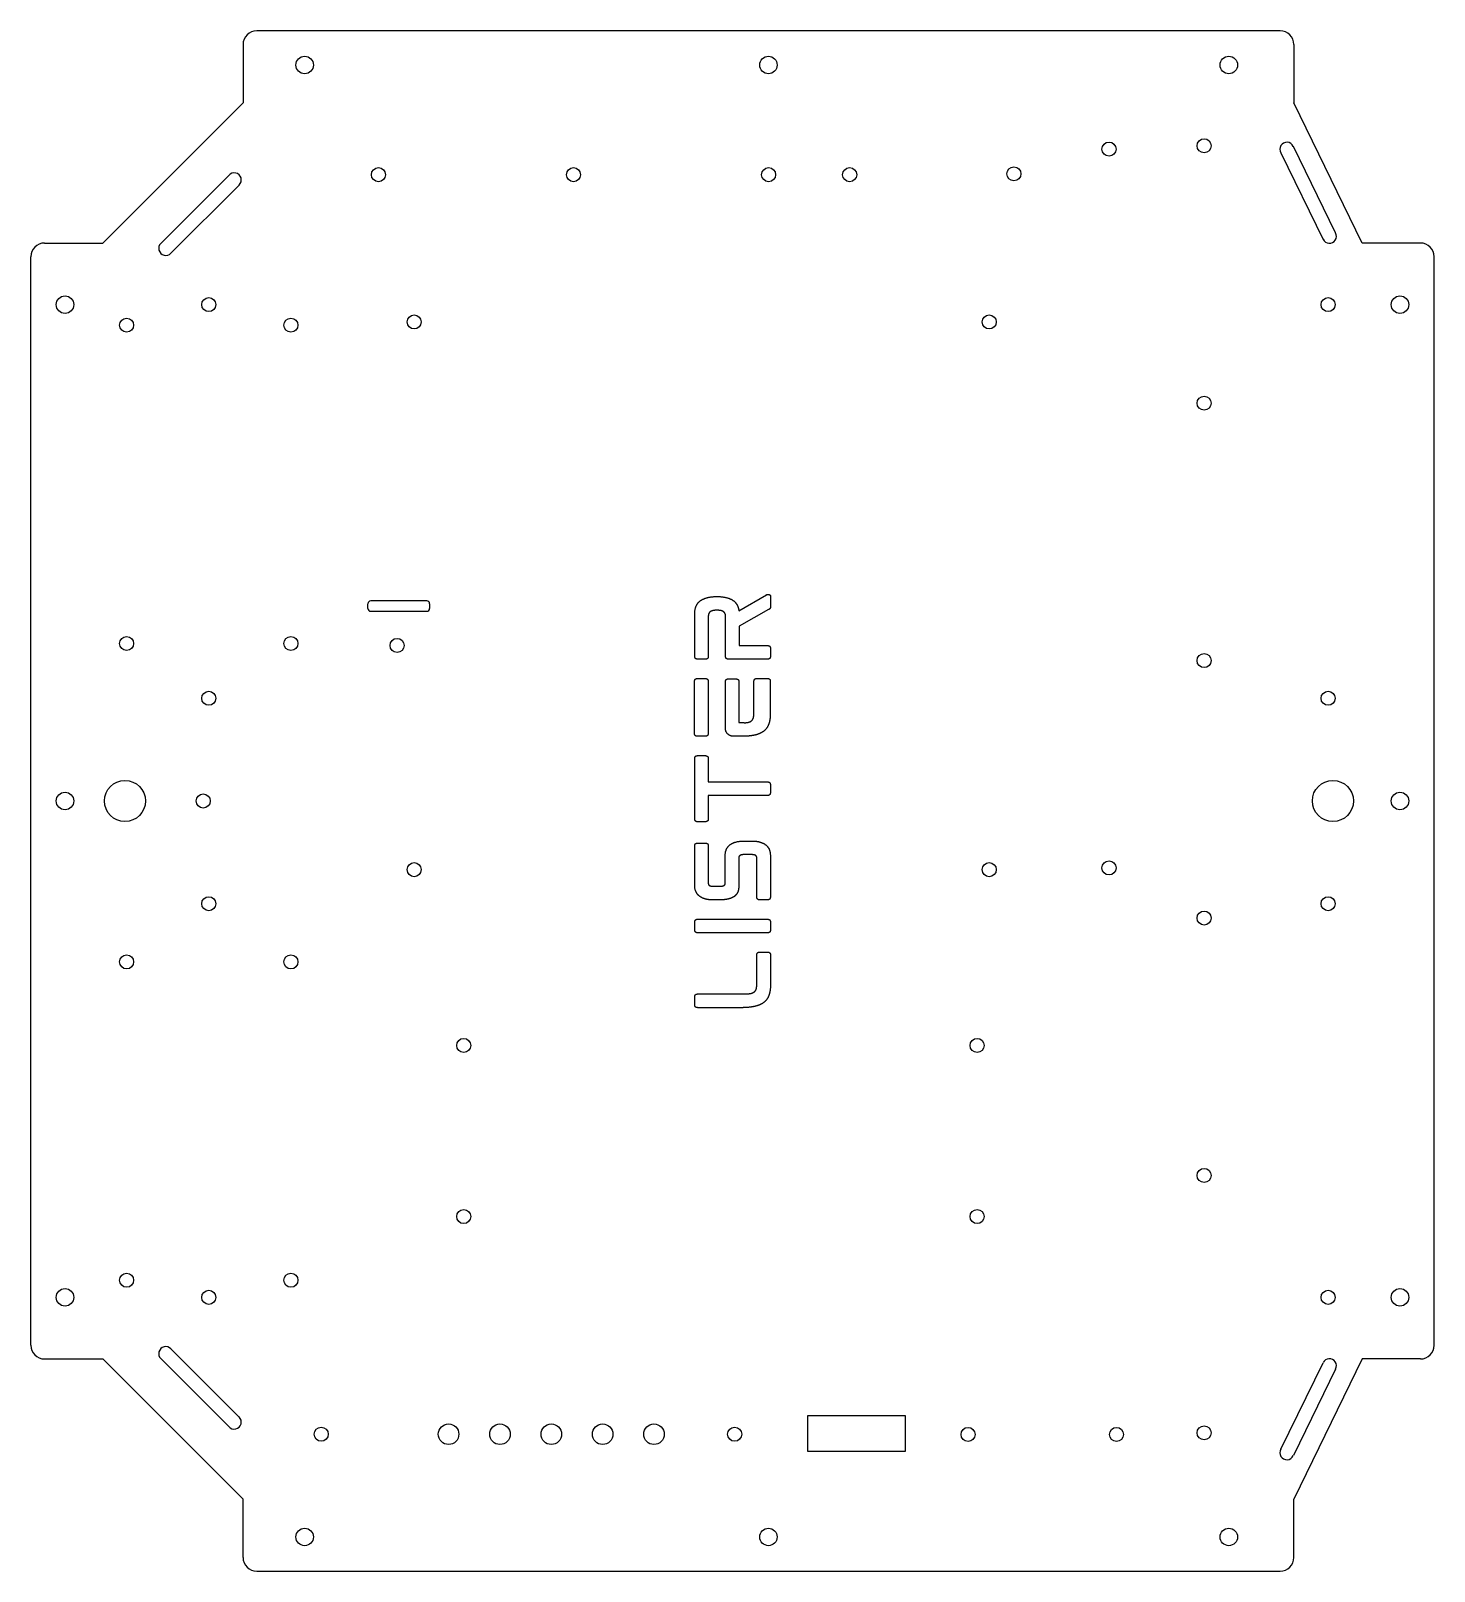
# Model space of a CAD drawing. Header units: millimetres. Extents: x 2 to 412, y 3 to 453.
import ezdxf

# ---------------------------------------------------------------- set-up
doc = ezdxf.new("R2010")
doc.units = ezdxf.units.MM
doc.layers.add('Sketch 04', color=7, linetype='Continuous')
doc.layers.add('Sketch 04 (2)', color=7, linetype='Continuous')

msp = doc.modelspace()

# ---------------------------------------------------------------- linework, layer by layer
at = {"layer": 'Sketch 04'}
for p, q in [((367.22, 453.07, 0.52), (68.22, 453.07, 0.52)), ((64.22, 449.07, 0.52), (64.22, 432.07, 0.52)), ((371.22, 449.07, 0.52), (371.22, 432.07, 0.52)), ((64.22, 432.07, 0.52), (23.22, 391.07, 0.52)), ((391.22, 391.07, 0.52), (371.22, 432.07, 0.52)), ((383.41, 394.01, 0.52), (371.07, 419.31, 0.52)), ((367.45, 417.4, 0.52), (379.75, 392.15, 0.52)), ((60.08, 410.82, 0.52), (40.2, 390.97, 0.52)), ((43.14, 388.12, 0.52), (63.06, 408.02, 0.52)), ((2.22, 69.07, 0.52), (2.22, 387.07, 0.52)), ((6.22, 391.07, 0.52), (23.22, 391.07, 0.52)), ((408.22, 391.07, 0.52), (391.22, 391.07, 0.52)), ((412.22, 69.07, 0.52), (412.22, 387.07, 0.52)), ((209.09, 283.61, 0.52), (217.14, 288.31, 0.52)), ((100.72, 284.31, 0.52), (100.72, 285.71, 0.52)), ((117.92, 286.51, 0.52), (101.52, 286.51, 0.52)), ((101.52, 283.51, 0.52), (117.92, 283.51, 0.52)), ((118.72, 285.71, 0.52), (118.72, 284.31, 0.52)), ((217.78, 283.99, 0.52), (209.17, 279.13, 0.52)), ((218.32, 287.8, 0.52), (218.32, 284.85, 0.52)), ((196.18, 270.28, 0.52), (196.18, 282.65, 0.52)), ((200.15, 281.95, 0.52), (200.15, 270.28, 0.52)), ((205.2, 270.28, 0.52), (205.2, 281.95, 0.52)), ((209.17, 279.13, 0.52), (209.17, 273.47, 0.52)), ((209.17, 273.47, 0.52), (217.38, 273.47, 0.52)), ((218.32, 272.72, 0.52), (218.32, 270.28, 0.52)), ((199.24, 269.5, 0.52), (197.12, 269.5, 0.52)), ((217.38, 269.5, 0.52), (206.11, 269.5, 0.52)), ((196.13, 247.68, 0.52), (196.13, 263.11, 0.52)), ((197.07, 263.86, 0.52), (199.19, 263.86, 0.52)), ((200.12, 263.11, 0.52), (200.1, 247.68, 0.52)), ((205.17, 249.13, 0.52), (205.14, 262.98, 0.52)), ((206.05, 263.73, 0.52), (208.17, 263.73, 0.52)), ((209.11, 262.98, 0.52), (209.11, 250.98, 0.52)), ((213.49, 253.64, 0.52), (213.49, 263.09, 0.52)), ((214.4, 263.86, 0.52), (217.35, 263.86, 0.52)), ((218.26, 263.09, 0.52), (218.26, 253.56, 0.52)), ((199.19, 246.96, 0.52), (197.09, 246.96, 0.52)), ((210.35, 246.96, 0.52), (206.97, 247.01, 0.52)), ((210.48, 246.96, 0.52), (210.35, 246.96, 0.52)), ((196.18, 222.78, 0.52), (196.18, 240.55, 0.52)), ((197.09, 241.32, 0.52), (199.19, 241.32, 0.52)), ((200.15, 240.55, 0.52), (200.15, 233.65, 0.52)), ((200.15, 233.65, 0.52), (217.38, 233.65, 0.52)), ((200.15, 229.68, 0.52), (200.15, 222.78, 0.52)), ((217.38, 229.68, 0.52), (200.15, 229.68, 0.52)), ((218.29, 232.9, 0.52), (218.29, 230.43, 0.52)), ((199.19, 222, 0.52), (197.09, 222, 0.52)), ((210.64, 216.37, 0.52), (213, 216.37, 0.52)), ((196.18, 203.46, 0.52), (196.18, 215.03, 0.52)), ((197.09, 215.78, 0.52), (199.24, 215.78, 0.52)), ((200.15, 215.03, 0.52), (200.15, 204.11, 0.52)), ((205.09, 204.08, 0.52), (205.09, 212.13, 0.52)), ((212.84, 212.4, 0.52), (210.54, 212.4, 0.52)), ((218.29, 212.07, 0.52), (218.29, 199.97, 0.52)), ((209.06, 211.46, 0.52), (209.06, 203.41, 0.52)), ((214.32, 199.97, 0.52), (214.32, 211.43, 0.52)), ((201.63, 203.17, 0.52), (203.61, 203.17, 0.52)), ((203.51, 199.17, 0.52), (201.47, 199.17, 0.52)), ((217.38, 199.19, 0.52), (215.23, 199.19, 0.52)), ((197.12, 193.53, 0.52), (217.38, 193.53, 0.52)), ((196.18, 190.31, 0.52), (196.18, 192.78, 0.52)), ((217.38, 189.56, 0.52), (197.12, 189.56, 0.52)), ((218.32, 192.78, 0.52), (218.32, 190.31, 0.52)), ((214.32, 174.45, 0.52), (214.32, 183.18, 0.52)), ((215.26, 183.93, 0.52), (217.38, 183.93, 0.52)), ((218.32, 183.18, 0.52), (218.32, 174.32, 0.52)), ((197.12, 171.69, 0.52), (210.35, 171.69, 0.52)), ((196.18, 168.47, 0.52), (196.18, 170.94, 0.52)), ((209.89, 167.69, 0.52), (197.12, 167.69, 0.52)), ((43.14, 68.02, 0.52), (63.06, 48.11, 0.52)), ((6.22, 65.07, 0.52), (23.22, 65.07, 0.52)), ((23.22, 65.07, 0.52), (64.22, 24.07, 0.52)), ((60.08, 45.31, 0.52), (40.2, 65.16, 0.52)), ((367.45, 38.73, 0.52), (379.75, 63.98, 0.52)), ((391.22, 65.07, 0.52), (371.22, 24.07, 0.52)), ((408.22, 65.07, 0.52), (391.22, 65.07, 0.52)), ((383.41, 62.13, 0.52), (371.07, 36.82, 0.52)), ((229.27, 38.02, 0.52), (229.27, 48.52, 0.52)), ((229.27, 48.52, 0.52), (257.67, 48.52, 0.52)), ((257.67, 48.52, 0.52), (257.67, 38.02, 0.52)), ((257.67, 38.02, 0.52), (229.27, 38.02, 0.52)), ((64.22, 7.07, 0.52), (64.22, 24.07, 0.52)), ((371.22, 7.07, 0.52), (371.22, 24.07, 0.52)), ((68.22, 3.07, 0.52), (367.22, 3.07, 0.52))]:
    msp.add_line(p, q, dxfattribs=at)
for centre, radius in [((82.22, 443.07, 0.52), 2.55), ((217.72, 443.07, 0.52), 2.55), ((352.22, 443.07, 0.52), 2.55), ((317.22, 418.51, 0.52), 2.05), ((345, 419.48, 0.52), 2.05), ((103.78, 411.04, 0.52), 2.05), ((160.78, 411.04, 0.52), 2.05), ((217.78, 411.04, 0.52), 2.05), ((241.45, 411.04, 0.52), 2.05), ((289.45, 411.29, 0.52), 2.05), ((12.22, 373.07, 0.52), 2.55), ((54.22, 373.07, 0.52), 2.05), ((381.22, 373.07, 0.52), 2.05), ((402.22, 373.07, 0.52), 2.55), ((30.22, 367.07, 0.52), 2.05), ((78.22, 367.07, 0.52), 2.05), ((114.22, 368.01, 0.52), 2.05), ((282.22, 368.01, 0.52), 2.05), ((345, 344.28, 0.52), 2.05), ((30.22, 274.07, 0.52), 2.05), ((78.22, 274.07, 0.52), 2.05), ((109.22, 273.51, 0.52), 2.05), ((345, 269.08, 0.52), 2.05), ((54.22, 258.07, 0.52), 2.05), ((381.22, 258.07, 0.52), 2.05), ((29.72, 228.07, 0.52), 6), ((382.63, 228.07, 0.52), 6), ((12.22, 228.07, 0.52), 2.55), ((52.6, 228.07, 0.52), 2.05), ((402.22, 228.07, 0.52), 2.55), ((114.22, 208.01, 0.52), 2.05), ((282.22, 208.01, 0.52), 2.05), ((317.22, 208.51, 0.52), 2.05), ((54.22, 198.07, 0.52), 2.05), ((381.22, 198.07, 0.52), 2.05), ((345, 193.88, 0.52), 2.05), ((30.22, 181.07, 0.52), 2.05), ((78.22, 181.07, 0.52), 2.05), ((128.69, 156.67, 0.52), 2.05), ((278.69, 156.67, 0.52), 2.05), ((345, 118.68, 0.52), 2.05), ((128.69, 106.67, 0.52), 2.05), ((278.69, 106.67, 0.52), 2.05), ((30.22, 88.07, 0.52), 2.05), ((78.22, 88.07, 0.52), 2.05), ((12.22, 83.07, 0.52), 2.55), ((402.22, 83.07, 0.52), 2.55), ((54.22, 83.07, 0.52), 2.05), ((381.22, 83.07, 0.52), 2.05), ((87.08, 43.07, 0.52), 2.05), ((124.28, 43.07, 0.52), 3), ((139.28, 43.07, 0.52), 3), ((154.28, 43.07, 0.52), 3), ((169.28, 43.07, 0.52), 3), ((184.28, 43.07, 0.52), 3), ((207.85, 43.07, 0.52), 2.05), ((276.03, 43.02, 0.52), 2.05), ((319.4, 43.02, 0.52), 2.05), ((345, 43.48, 0.52), 2.05), ((82.22, 13.07, 0.52), 2.55), ((217.72, 13.07, 0.52), 2.55), ((352.22, 13.07, 0.52), 2.55)]:
    msp.add_circle(centre, radius, dxfattribs=at)
for centre, radius, start, end in [((68.22, 449.07, 0.52), 4, 90, 180), ((367.22, 449.07, 0.52), 4, 0, 90), ((369.19, 418.47, 0.52), 2.05, 24.0677, 211.5135), ((61.66, 409.52, 0.52), 2.05, 313.0454, 140.4911), ((381.6, 393.04, 0.52), 2.05, 205.6621, 28.0868), ((6.22, 387.07, 0.52), 4, 90, 180), ((41.64, 389.51, 0.52), 2.05, 134.6398, 317.0645), ((408.22, 387.07, 0.52), 4, 0, 90), ((101.52, 285.71, 0.52), 0.8, 90, 180), ((101.52, 284.31, 0.52), 0.8, 180, 270), ((117.92, 285.71, 0.52), 0.8, 0, 90), ((117.92, 284.31, 0.52), 0.8, 270, 0), ((6.22, 69.07, 0.52), 4, 180, 270), ((41.64, 66.62, 0.52), 2.05, 42.9355, 225.3602), ((408.22, 69.07, 0.52), 4, 270, 0), ((381.6, 63.1, 0.52), 2.05, 331.9132, 154.3379), ((61.66, 46.62, 0.52), 2.05, 219.5089, 46.9546), ((369.19, 37.66, 0.52), 2.05, 148.4865, 335.9323), ((68.22, 7.07, 0.52), 4, 180, 270), ((367.22, 7.07, 0.52), 4, 270, 0)]:
    msp.add_arc(centre, radius, start, end, dxfattribs=at)
at = {"layer": 'Sketch 04 (2)'}
for points in [[(217.14, 288.31, 0.52), (217.35, 288.47, 0.52), (217.78, 288.42, 0.52)], [(217.78, 288.42, 0.52), (218.32, 288.34, 0.52), (218.32, 287.8, 0.52)], [(196.18, 282.65, 0.52), (196.18, 285.41, 0.52), (197.9, 286.62, 0.52)], [(197.9, 286.62, 0.52), (199.56, 287.77, 0.52), (202.67, 287.8, 0.52)], [(202.67, 287.8, 0.52), (205.79, 287.77, 0.52), (207.45, 286.62, 0.52)], [(207.45, 286.62, 0.52), (208.85, 285.6, 0.52), (209.09, 283.61, 0.52)], [(218.32, 284.85, 0.52), (218.32, 284.47, 0.52), (218.16, 284.28, 0.52)], [(200.74, 283.37, 0.52), (200.15, 282.97, 0.52), (200.15, 281.95, 0.52)], [(205.2, 281.95, 0.52), (205.2, 282.97, 0.52), (204.61, 283.37, 0.52)], [(196.13, 263.11, 0.52), (196.13, 263.27, 0.52), (196.29, 263.57, 0.52)], [(196.29, 263.57, 0.52), (196.45, 263.86, 0.52), (197.07, 263.86, 0.52)], [(213.49, 263.09, 0.52), (213.49, 263.27, 0.52), (213.64, 263.57, 0.52)], [(213.64, 263.57, 0.52), (213.78, 263.86, 0.52), (214.4, 263.86, 0.52)], [(212.71, 251.44, 0.52), (213.11, 251.76, 0.52), (213.3, 252.24, 0.52)], [(218.26, 253.56, 0.52), (218.26, 251.73, 0.52), (217.81, 250.55, 0.52)], [(206.3, 247.31, 0.52), (205.25, 247.9, 0.52), (205.17, 249.13, 0.52)], [(211.5, 250.98, 0.52), (212.25, 251.09, 0.52), (212.71, 251.44, 0.52)], [(216.33, 248.46, 0.52), (215.29, 247.66, 0.52), (213.7, 247.31, 0.52)], [(217.81, 250.55, 0.52), (217.35, 249.24, 0.52), (216.33, 248.46, 0.52)], [(206.97, 247.01, 0.52), (206.67, 247.09, 0.52), (206.3, 247.31, 0.52)], [(196.18, 240.55, 0.52), (196.18, 240.73, 0.52), (196.33, 241.03, 0.52)], [(196.33, 241.03, 0.52), (196.48, 241.32, 0.52), (197.09, 241.32, 0.52)], [(206.56, 215.32, 0.52), (208.01, 216.37, 0.52), (210.64, 216.37, 0.52)], [(213, 216.37, 0.52), (215.31, 216.37, 0.52), (216.79, 215.35, 0.52)], [(205.09, 212.13, 0.52), (205.09, 214.22, 0.52), (206.56, 215.32, 0.52)], [(216.79, 215.35, 0.52), (218.29, 214.3, 0.52), (218.29, 212.07, 0.52)], [(197.66, 200.21, 0.52), (196.18, 201.26, 0.52), (196.18, 203.46, 0.52)], [(200.5, 203.38, 0.52), (200.93, 203.17, 0.52), (201.63, 203.17, 0.52)], [(201.47, 199.17, 0.52), (199.1, 199.17, 0.52), (197.66, 200.21, 0.52)], [(196.34, 193.24, 0.52), (196.5, 193.53, 0.52), (197.12, 193.53, 0.52)], [(196.18, 192.78, 0.52), (196.18, 192.94, 0.52), (196.34, 193.24, 0.52)], [(214.32, 183.18, 0.52), (214.32, 183.36, 0.52), (214.48, 183.64, 0.52)], [(214.48, 183.64, 0.52), (214.64, 183.93, 0.52), (215.26, 183.93, 0.52)], [(212.36, 171.82, 0.52), (213.09, 171.93, 0.52), (213.54, 172.28, 0.52)], [(213.54, 172.28, 0.52), (213.97, 172.55, 0.52), (214.13, 173.06, 0.52)], [(214.13, 173.06, 0.52), (214.32, 173.6, 0.52), (214.32, 174.45, 0.52)], [(217.86, 171.31, 0.52), (217.43, 170.05, 0.52), (216.36, 169.22, 0.52)], [(218.32, 174.32, 0.52), (218.32, 172.55, 0.52), (217.86, 171.31, 0.52)], [(213.73, 168.07, 0.52), (212.09, 167.69, 0.52), (209.89, 167.69, 0.52)], [(216.36, 169.22, 0.52), (215.39, 168.44, 0.52), (213.73, 168.07, 0.52)]]:
    msp.add_open_spline(points, degree=2, dxfattribs=at)
for points, knots in [([(204.61, 283.37, 0.52), (204.02, 283.8, 0.52), (202.67, 283.8, 0.52), (201.33, 283.8, 0.52), (200.74, 283.37, 0.52)], [0.2473254, 0.2473254, 0.2473254, 0.5, 0.5, 0.7526746, 0.7526746, 0.7526746]), ([(218.16, 284.28, 0.52), (218.1, 284.2, 0.52), (218.01, 284.14, 0.52), (217.92, 284.07, 0.52), (217.78, 283.99, 0.52)], [0.5611188, 0.5611188, 0.5611188, 0.7805594, 0.7805594, 1, 1, 1]), ([(197.12, 269.5, 0.52), (196.48, 269.5, 0.52), (196.33, 269.79, 0.52), (196.18, 270.09, 0.52), (196.18, 270.28, 0.52)], [0, 0, 0, 0.5, 0.5, 1, 1, 1]), ([(200.15, 270.28, 0.52), (200.15, 270.09, 0.52), (200, 269.79, 0.52), (199.86, 269.5, 0.52), (199.24, 269.5, 0.52)], [0, 0, 0, 0.5, 0.5, 1, 1, 1]), ([(206.11, 269.5, 0.52), (205.49, 269.5, 0.52), (205.34, 269.79, 0.52), (205.2, 270.09, 0.52), (205.2, 270.28, 0.52)], [0, 0, 0, 0.5, 0.5, 1, 1, 1]), ([(217.38, 273.47, 0.52), (218, 273.47, 0.52), (218.16, 273.19, 0.52), (218.32, 272.91, 0.52), (218.32, 272.72, 0.52)], [0, 0, 0, 0.5, 0.5, 1, 1, 1]), ([(218.32, 270.28, 0.52), (218.32, 270.09, 0.52), (218.16, 269.79, 0.52), (218, 269.5, 0.52), (217.38, 269.5, 0.52)], [0, 0, 0, 0.5, 0.5, 1, 1, 1]), ([(199.19, 263.86, 0.52), (199.8, 263.86, 0.52), (199.96, 263.57, 0.52), (200.12, 263.27, 0.52), (200.12, 263.11, 0.52)], [0, 0, 0, 0.5, 0.5, 1, 1, 1]), ([(205.14, 262.98, 0.52), (205.14, 263.14, 0.52), (205.29, 263.43, 0.52), (205.44, 263.73, 0.52), (206.05, 263.73, 0.52)], [0, 0, 0, 0.5, 0.5, 1, 1, 1]), ([(208.17, 263.73, 0.52), (208.79, 263.73, 0.52), (208.95, 263.43, 0.52), (209.11, 263.14, 0.52), (209.11, 262.98, 0.52)], [0, 0, 0, 0.5, 0.5, 1, 1, 1]), ([(217.35, 263.86, 0.52), (217.97, 263.86, 0.52), (218.12, 263.57, 0.52), (218.26, 263.27, 0.52), (218.26, 263.09, 0.52)], [0, 0, 0, 0.5, 0.5, 1, 1, 1]), ([(213.3, 252.24, 0.52), (213.38, 252.54, 0.52), (213.43, 252.88, 0.52), (213.49, 253.21, 0.52), (213.49, 253.64, 0.52)], [0.7960307, 0.7960307, 0.7960307, 0.8980153, 0.8980153, 1, 1, 1]), ([(197.09, 246.96, 0.52), (196.45, 246.96, 0.52), (196.29, 247.24, 0.52), (196.13, 247.52, 0.52), (196.13, 247.68, 0.52)], [0, 0, 0, 0.5, 0.5, 1, 1, 1]), ([(200.1, 247.68, 0.52), (200.1, 247.52, 0.52), (199.95, 247.24, 0.52), (199.8, 246.96, 0.52), (199.19, 246.96, 0.52)], [0, 0, 0, 0.5, 0.5, 1, 1, 1]), ([(209.11, 250.98, 0.52), (209.11, 250.96, 0.52), (209.41, 250.96, 0.52), (209.7, 250.96, 0.52), (210.08, 250.96, 0.52), (210.51, 250.96, 0.52), (211.05, 250.93, 0.52)], [0, 0, 0, 0.1192264, 0.1192264, 0.2384528, 0.2384528, 0.3747115, 0.3747115, 0.3747115]), ([(211.05, 250.93, 0.52), (211.15, 250.96, 0.52), (211.27, 250.96, 0.52), (211.39, 250.96, 0.52), (211.5, 250.98, 0.52)], [0.37471152, 0.37471152, 0.37471152, 0.40276693, 0.40276693, 0.43082234, 0.43082234, 0.43082234]), ([(213.7, 247.31, 0.52), (213.03, 247.17, 0.52), (212.23, 247.08, 0.52), (211.42, 246.99, 0.52), (210.48, 246.96, 0.52)], [0.771835, 0.771835, 0.771835, 0.8859175, 0.8859175, 1, 1, 1]), ([(199.19, 241.32, 0.52), (199.51, 241.32, 0.52), (199.71, 241.23, 0.52), (199.91, 241.14, 0.52), (200, 241.01, 0.52), (200.1, 240.89, 0.52), (200.12, 240.76, 0.52), (200.15, 240.63, 0.52), (200.15, 240.55, 0.52)], [0, 0, 0, 0.25, 0.25, 0.5, 0.5, 0.75, 0.75, 1, 1, 1]), ([(217.38, 233.65, 0.52), (218, 233.65, 0.52), (218.14, 233.37, 0.52), (218.29, 233.09, 0.52), (218.29, 232.9, 0.52)], [0, 0, 0, 0.5, 0.5, 1, 1, 1]), ([(218.29, 230.43, 0.52), (218.29, 230.27, 0.52), (218.14, 229.97, 0.52), (218, 229.68, 0.52), (217.38, 229.68, 0.52)], [0, 0, 0, 0.5, 0.5, 1, 1, 1]), ([(197.09, 222, 0.52), (196.48, 222, 0.52), (196.33, 222.3, 0.52), (196.18, 222.59, 0.52), (196.18, 222.78, 0.52)], [0, 0, 0, 0.5, 0.5, 1, 1, 1]), ([(200.15, 222.78, 0.52), (200.15, 222.7, 0.52), (200.12, 222.57, 0.52), (200.1, 222.43, 0.52), (200, 222.31, 0.52), (199.91, 222.19, 0.52), (199.71, 222.1, 0.52), (199.51, 222, 0.52), (199.19, 222, 0.52)], [0, 0, 0, 0.25, 0.25, 0.5, 0.5, 0.75, 0.75, 1, 1, 1]), ([(196.18, 215.03, 0.52), (196.18, 215.19, 0.52), (196.33, 215.48, 0.52), (196.48, 215.78, 0.52), (197.09, 215.78, 0.52)], [0, 0, 0, 0.5, 0.5, 1, 1, 1]), ([(199.24, 215.78, 0.52), (199.86, 215.78, 0.52), (200, 215.48, 0.52), (200.15, 215.19, 0.52), (200.15, 215.03, 0.52)], [0, 0, 0, 0.5, 0.5, 1, 1, 1]), ([(210.54, 212.4, 0.52), (210.05, 212.4, 0.52), (209.76, 212.3, 0.52), (209.46, 212.21, 0.52), (209.3, 212.07, 0.52), (209.14, 211.94, 0.52), (209.1, 211.78, 0.52), (209.06, 211.62, 0.52), (209.06, 211.46, 0.52)], [0, 0, 0, 0.25, 0.25, 0.5, 0.5, 0.75, 0.75, 1, 1, 1]), ([(214.32, 211.43, 0.52), (214.32, 211.78, 0.52), (214.21, 211.93, 0.52), (214.1, 212.07, 0.52), (213.97, 212.16, 0.52), (213.57, 212.4, 0.52), (212.84, 212.4, 0.52)], [0, 0, 0, 0.2, 0.2, 0.4, 0.4, 1, 1, 1]), ([(200.15, 204.11, 0.52), (200.15, 203.76, 0.52), (200.26, 203.61, 0.52), (200.37, 203.46, 0.52), (200.5, 203.38, 0.52)], [0, 0, 0, 0.1973219, 0.1973219, 0.3946439, 0.3946439, 0.3946439]), ([(203.61, 203.17, 0.52), (204.1, 203.17, 0.52), (204.39, 203.25, 0.52), (204.69, 203.33, 0.52), (204.85, 203.46, 0.52), (205.01, 203.6, 0.52), (205.05, 203.76, 0.52), (205.09, 203.92, 0.52), (205.09, 204.08, 0.52)], [0, 0, 0, 0.25, 0.25, 0.5, 0.5, 0.75, 0.75, 1, 1, 1]), ([(209.06, 203.41, 0.52), (209.06, 202.98, 0.52), (209.02, 202.55, 0.52), (208.98, 202.12, 0.52), (208.85, 201.7, 0.52), (208.71, 201.29, 0.52), (208.46, 200.91, 0.52), (208.2, 200.54, 0.52), (207.8, 200.21, 0.52)], [0, 0, 0, 0.1360028, 0.1360028, 0.2720056, 0.2720056, 0.4080085, 0.4080085, 0.5440113, 0.5440113, 0.5440113]), ([(207.8, 200.21, 0.52), (207.1, 199.7, 0.52), (206, 199.44, 0.52), (204.9, 199.17, 0.52), (203.51, 199.17, 0.52)], [0.5440113, 0.5440113, 0.5440113, 0.7720056, 0.7720056, 1, 1, 1]), ([(215.23, 199.19, 0.52), (214.61, 199.19, 0.52), (214.47, 199.49, 0.52), (214.32, 199.79, 0.52), (214.32, 199.97, 0.52)], [0, 0, 0, 0.5, 0.5, 1, 1, 1]), ([(218.29, 199.97, 0.52), (218.29, 199.79, 0.52), (218.14, 199.49, 0.52), (218, 199.19, 0.52), (217.38, 199.19, 0.52)], [0, 0, 0, 0.5, 0.5, 1, 1, 1]), ([(217.38, 193.53, 0.52), (218, 193.53, 0.52), (218.16, 193.24, 0.52), (218.32, 192.94, 0.52), (218.32, 192.78, 0.52)], [0, 0, 0, 0.5, 0.5, 1, 1, 1]), ([(197.12, 189.56, 0.52), (196.5, 189.56, 0.52), (196.34, 189.86, 0.52), (196.18, 190.15, 0.52), (196.18, 190.31, 0.52)], [0, 0, 0, 0.5, 0.5, 1, 1, 1]), ([(218.32, 190.31, 0.52), (218.32, 190.15, 0.52), (218.16, 189.86, 0.52), (218, 189.56, 0.52), (217.38, 189.56, 0.52)], [0, 0, 0, 0.5, 0.5, 1, 1, 1]), ([(217.38, 183.93, 0.52), (218, 183.93, 0.52), (218.16, 183.64, 0.52), (218.32, 183.36, 0.52), (218.32, 183.18, 0.52)], [0, 0, 0, 0.5, 0.5, 1, 1, 1]), ([(196.18, 170.94, 0.52), (196.18, 171.1, 0.52), (196.33, 171.4, 0.52), (196.48, 171.69, 0.52), (197.12, 171.69, 0.52)], [0, 0, 0, 0.5, 0.5, 1, 1, 1]), ([(210.35, 171.69, 0.52), (210.97, 171.69, 0.52), (211.46, 171.72, 0.52), (211.96, 171.74, 0.52), (212.36, 171.82, 0.52)], [0, 0, 0, 0.1422392, 0.1422392, 0.2844784, 0.2844784, 0.2844784]), ([(197.12, 167.69, 0.52), (196.48, 167.69, 0.52), (196.33, 167.99, 0.52), (196.18, 168.28, 0.52), (196.18, 168.47, 0.52)], [0, 0, 0, 0.5, 0.5, 1, 1, 1])]:
    msp.add_open_spline(points, degree=2, knots=knots, dxfattribs=at)

doc.saveas('drawing.dxf')
